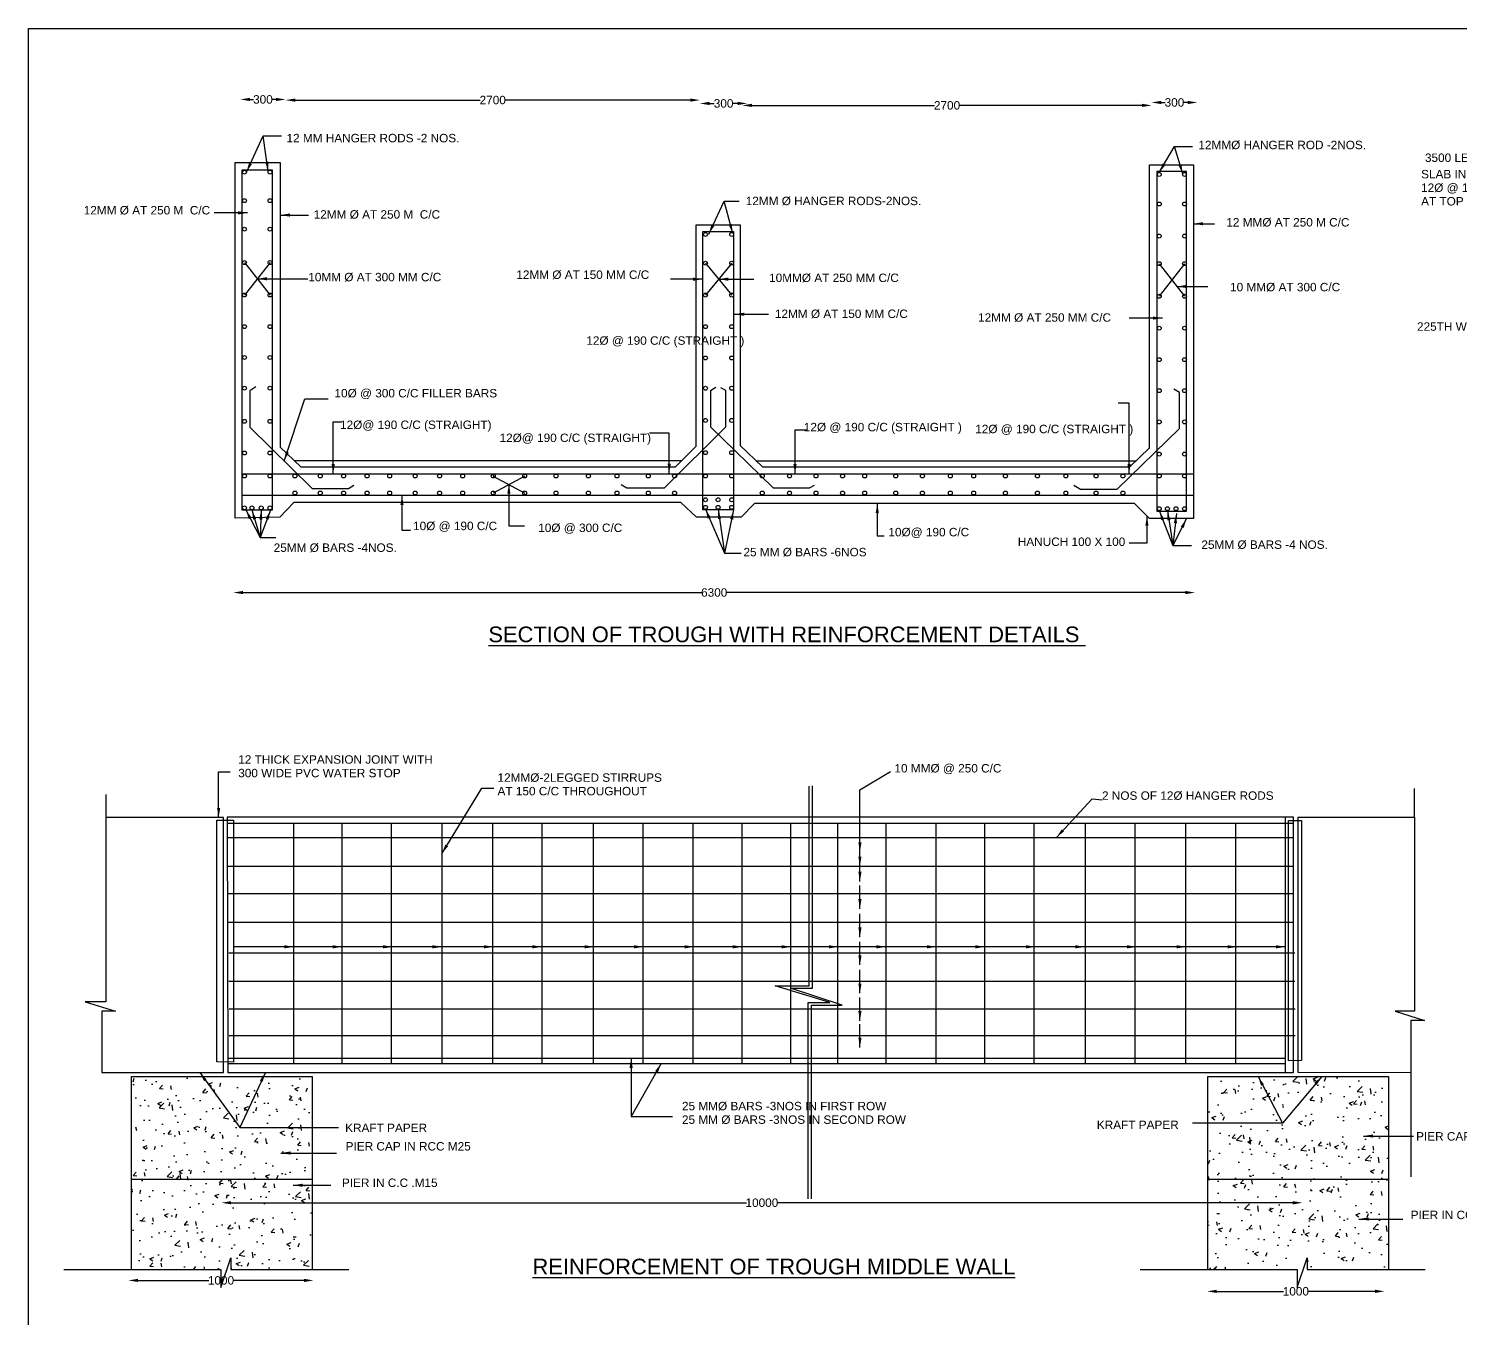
# Model space of a CAD drawing. Header units: millimetres. Extents: x 2502738 to 2517371, y 44292637 to 44301550.
# Drawn here: x 2502738 to 2508676, y 44296200 to 44301550 of the extents above; entities that cross this region are included whole.
import ezdxf

# ---------------------------------------------------------------- set-up
doc = ezdxf.new("R2010")
doc.units = ezdxf.units.MM
doc.header["$MEASUREMENT"] = 0
doc.layers.add('DIMENSION', color=7, linetype='Continuous')
doc.layers.add('DRAWING', color=2, linetype='Continuous')
doc.styles.get("Standard").update_dxf_attribs({"font": 'arial.ttf', "height": 35})
doc.dimstyles.get("Standard").update_dxf_attribs({"dimtxt": 40, "dimasz": 40, "dimexe": 0.18, "dimexo": 0.0625, "dimgap": 0.09, "dimtad": 0, "dimdec": 0, "dimzin": 0, "dimdsep": 46, "dimtxsty": 'Standard', "dimcen": 0.09, "dimse1": 1, "dimse2": 1, "dimadec": 0, "dimazin": 0, "dimtfac": 1, "dimtdec": 0, "dimtofl": 0, "dimtmove": 0, "dimatfit": 3, "dimfxl": 1, "dimtolj": 1, "dimtzin": 0, "dimarcsym": 0})

# ---------------------------------------------------------------- blocks, each defined once
blk = doc.blocks.new('*D55')
at = {"layer": 'Defpoints', "color": 0, "transparency": 16777216}
for p in [(2503616.3, 44301257.2), (2503616.3, 44301256.3), (2503804.1, 44301257.2)]:
    blk.add_point(p, dxfattribs=at)
at = {"layer": 'DIMENSION', "color": 0, "lineweight": -2, "transparency": 16777216}
for p, q in [((2503656.3, 44301256.3), (2503671.5, 44301256.3)), ((2503764.1, 44301256.3), (2503748.9, 44301256.3))]:
    blk.add_line(p, q, dxfattribs=at)
at = {"layer": 'DIMENSION', "color": 0, "transparency": 16777216}
for points in [[(2503656.3, 44301263), (2503656.3, 44301249.7), (2503616.3, 44301256.3)], [(2503764.1, 44301263), (2503764.1, 44301249.7), (2503804.1, 44301256.3)]]:
    blk.add_solid(points, dxfattribs=at)
at = {"layer": 'DIMENSION', "color": 0, "transparency": 16777216, "insert": (2503710.2, 44301256.3), "char_height": 35, "attachment_point": 5}
blk.add_mtext('\\A1;300', dxfattribs=at)
blk = doc.blocks.new('*D56')
at = {"layer": 'Defpoints', "color": 0, "transparency": 16777216}
for p in [(2503804.1, 44301256.3), (2505522.5, 44301253.7), (2505522.5, 44301241.4)]:
    blk.add_point(p, dxfattribs=at)
at = {"layer": 'DIMENSION', "color": 0, "lineweight": -2, "transparency": 16777216}
for p, q in [((2503844.1, 44301253.7), (2504610.7, 44301253.7)), ((2505482.5, 44301253.7), (2504715.9, 44301253.7))]:
    blk.add_line(p, q, dxfattribs=at)
at = {"layer": 'DIMENSION', "color": 0, "transparency": 16777216}
for points in [[(2503844.1, 44301260.3), (2503844.1, 44301247), (2503804.1, 44301253.7)], [(2505482.5, 44301260.3), (2505482.5, 44301247), (2505522.5, 44301253.7)]]:
    blk.add_solid(points, dxfattribs=at)
at = {"layer": 'DIMENSION', "color": 0, "transparency": 16777216, "insert": (2504663.3, 44301253.7), "char_height": 35, "attachment_point": 5}
blk.add_mtext('\\A1;2700', dxfattribs=at)
blk = doc.blocks.new('*D57')
at = {"layer": 'Defpoints', "color": 0, "transparency": 16777216}
for p in [(2505522.5, 44301253.7), (2505719, 44301253.7), (2505719, 44301239.7)]:
    blk.add_point(p, dxfattribs=at)
at = {"layer": 'DIMENSION', "color": 0, "lineweight": -2, "transparency": 16777216}
for p, q in [((2505562.5, 44301239.7), (2505582.1, 44301239.7)), ((2505679, 44301239.7), (2505659.4, 44301239.7))]:
    blk.add_line(p, q, dxfattribs=at)
at = {"layer": 'DIMENSION', "color": 0, "transparency": 16777216}
for points in [[(2505562.5, 44301246.4), (2505562.5, 44301233.1), (2505522.5, 44301239.7)], [(2505679, 44301246.4), (2505679, 44301233.1), (2505719, 44301239.7)]]:
    blk.add_solid(points, dxfattribs=at)
at = {"layer": 'DIMENSION', "color": 0, "transparency": 16777216, "insert": (2505620.8, 44301239.7), "char_height": 35, "attachment_point": 5}
blk.add_mtext('\\A1;300', dxfattribs=at)
blk = doc.blocks.new('*D58')
at = {"layer": 'Defpoints', "color": 0, "transparency": 16777216}
for p in [(2505699, 44301236.4), (2507395.8, 44301236.4), (2507395.8, 44301231.7)]:
    blk.add_point(p, dxfattribs=at)
at = {"layer": 'DIMENSION', "color": 0, "lineweight": -2, "transparency": 16777216}
for p, q in [((2505739, 44301231.7), (2506494.8, 44301231.7)), ((2507355.8, 44301231.7), (2506600, 44301231.7))]:
    blk.add_line(p, q, dxfattribs=at)
at = {"layer": 'DIMENSION', "color": 0, "transparency": 16777216}
for points in [[(2505739, 44301238.4), (2505739, 44301225.1), (2505699, 44301231.7)], [(2507355.8, 44301238.4), (2507355.8, 44301225.1), (2507395.8, 44301231.7)]]:
    blk.add_solid(points, dxfattribs=at)
at = {"layer": 'DIMENSION', "color": 0, "transparency": 16777216, "insert": (2506547.4, 44301231.7), "char_height": 35, "attachment_point": 5}
blk.add_mtext('\\A1;2700', dxfattribs=at)
blk = doc.blocks.new('*D59')
at = {"layer": 'Defpoints', "color": 0, "transparency": 16777216}
for p in [(2507395.8, 44301231.7), (2507585.4, 44301243.8), (2507585.4, 44301231.7)]:
    blk.add_point(p, dxfattribs=at)
at = {"layer": 'DIMENSION', "color": 0, "lineweight": -2, "transparency": 16777216}
for p, q in [((2507435.8, 44301243.8), (2507451.9, 44301243.8)), ((2507545.4, 44301243.8), (2507529.3, 44301243.8))]:
    blk.add_line(p, q, dxfattribs=at)
at = {"layer": 'DIMENSION', "color": 0, "transparency": 16777216}
for points in [[(2507435.8, 44301250.5), (2507435.8, 44301237.1), (2507395.8, 44301243.8)], [(2507545.4, 44301250.5), (2507545.4, 44301237.1), (2507585.4, 44301243.8)]]:
    blk.add_solid(points, dxfattribs=at)
at = {"layer": 'DIMENSION', "color": 0, "transparency": 16777216, "insert": (2507490.6, 44301243.8), "char_height": 35, "attachment_point": 5}
blk.add_mtext('\\A1;300', dxfattribs=at)
blk = doc.blocks.new('*D60')
at = {"layer": 'Defpoints', "color": 0, "transparency": 16777216}
for p in [(2503587.6, 44299236.2), (2503587.6, 44299210.8), (2507576, 44299189)]:
    blk.add_point(p, dxfattribs=at)
at = {"layer": 'DIMENSION', "color": 0, "lineweight": -2, "transparency": 16777216}
for p, q in [((2503627.6, 44299210.8), (2505529.4, 44299210.8)), ((2507536, 44299210.8), (2505634.2, 44299210.8))]:
    blk.add_line(p, q, dxfattribs=at)
at = {"layer": 'DIMENSION', "color": 0, "transparency": 16777216}
for points in [[(2503627.6, 44299217.5), (2503627.6, 44299204.1), (2503587.6, 44299210.8)], [(2507536, 44299217.5), (2507536, 44299204.1), (2507576, 44299210.8)]]:
    blk.add_solid(points, dxfattribs=at)
at = {"layer": 'DIMENSION', "color": 0, "transparency": 16777216, "insert": (2505581.8, 44299210.8), "char_height": 35, "attachment_point": 5}
blk.add_mtext('\\A1;6300', dxfattribs=at)
blk = doc.blocks.new('*D61')
at = {"layer": 'Defpoints', "color": 0, "transparency": 16777216}
for p in [(2503538, 44296679.5), (2503538, 44296679.2), (2508021.3, 44296679.2)]:
    blk.add_point(p, dxfattribs=at)
at = {"layer": 'DIMENSION', "color": 0, "lineweight": -2, "transparency": 16777216}
for p, q in [((2503578, 44296679.5), (2505715.4, 44296679.5)), ((2507981.3, 44296679.5), (2505843.9, 44296679.5))]:
    blk.add_line(p, q, dxfattribs=at)
at = {"layer": 'DIMENSION', "color": 0, "transparency": 16777216}
for points in [[(2503578, 44296686.1), (2503578, 44296672.8), (2503538, 44296679.5)], [(2507981.3, 44296686.1), (2507981.3, 44296672.8), (2508021.3, 44296679.5)]]:
    blk.add_solid(points, dxfattribs=at)
at = {"layer": 'DIMENSION', "color": 0, "transparency": 16777216, "insert": (2505779.6, 44296679.5), "char_height": 35, "attachment_point": 5}
blk.add_mtext('\\A1;10000', dxfattribs=at)
blk = doc.blocks.new('*D62')
at = {"layer": 'Defpoints', "color": 0, "transparency": 16777216}
for p in [(2503152.4, 44296357.2), (2503152.4, 44296354.1), (2503920, 44296354.1)]:
    blk.add_point(p, dxfattribs=at)
at = {"layer": 'DIMENSION', "color": 0, "lineweight": -2, "transparency": 16777216}
for p, q in [((2503192.4, 44296357.2), (2503485.6, 44296357.2)), ((2503880, 44296357.2), (2503586.9, 44296357.2))]:
    blk.add_line(p, q, dxfattribs=at)
at = {"layer": 'DIMENSION', "color": 0, "transparency": 16777216}
for points in [[(2503192.4, 44296363.9), (2503192.4, 44296350.6), (2503152.4, 44296357.2)], [(2503880, 44296363.9), (2503880, 44296350.6), (2503920, 44296357.2)]]:
    blk.add_solid(points, dxfattribs=at)
at = {"layer": 'DIMENSION', "color": 0, "transparency": 16777216, "insert": (2503536.2, 44296357.2), "char_height": 35, "attachment_point": 5}
blk.add_mtext('\\A1;1000', dxfattribs=at)
blk = doc.blocks.new('*D63')
at = {"layer": 'Defpoints', "color": 0, "transparency": 16777216}
for p in [(2507625.9, 44296311.9), (2508362.4, 44296311.9), (2508362.4, 44296311.9)]:
    blk.add_point(p, dxfattribs=at)
at = {"layer": 'DIMENSION', "color": 0, "lineweight": -2, "transparency": 16777216}
for p, q in [((2507665.9, 44296311.9), (2507943.5, 44296311.9)), ((2508322.4, 44296311.9), (2508044.8, 44296311.9))]:
    blk.add_line(p, q, dxfattribs=at)
at = {"layer": 'DIMENSION', "color": 0, "transparency": 16777216}
for points in [[(2507665.9, 44296318.6), (2507665.9, 44296305.3), (2507625.9, 44296311.9)], [(2508322.4, 44296318.6), (2508322.4, 44296305.3), (2508362.4, 44296311.9)]]:
    blk.add_solid(points, dxfattribs=at)
at = {"layer": 'DIMENSION', "color": 0, "transparency": 16777216, "insert": (2507994.2, 44296311.9), "char_height": 35, "attachment_point": 5}
blk.add_mtext('\\A1;1000', dxfattribs=at)

msp = doc.modelspace()

# ---------------------------------------------------------------- hatches: boundary and pattern name
at = {"layer": 'DRAWING'}
h = msp.add_hatch(dxfattribs=at)
h.set_pattern_fill('AR-CONC', color=0, scale=25, style=0)
h.set_pattern_definition([(50, (-131.98, 3097.33), (179.31504565, -15.68803375), [18.75, -206.25]), (355, (-131.98, 3097.33), (-34.6878334, 188.0480334), [15, -165]), (100.4514, (-117.04, 3096.02), (144.6273454, 172.3598855), [15.9350475, -175.285528]), (46.1842, (-131.98, 3147.33), (266.8102622, -41.3797536), [28.125, -309.375]), (96.6356, (-109.75, 3143.88), (233.6656764, 243.5294677), [23.902572, -262.92825]), (351.1842, (-131.98, 3147.33), (233.6654863, 243.5296502), [22.5, -247.5]), (21, (-106.98, 3134.83), (149.22676303, -100.65472267), [18.75, -206.25]), (326, (-106.98, 3134.83), (60.828833, 181.28751126), [15, -165]), (71.4514, (-94.54, 3126.44), (210.05565715, 80.6326242), [15.9350475, -175.285528]), (37.5, (-131.98, 3097.326), (3.03996383, 83.22346346), [0, -163, 0, -167.5, 0, -165.625]), (7.5, (-131.98, 3097.33), (65.76738436, 98.60292797), [0, -95.5, 0, -159.25, 0, -63.125]), (327.5, (-187.73, 3097.326), (133.45560904, -5.63871793), [0, -62.5, 0, -195, 0, -258.75]), (317.5, (-212.73, 3097.33), (145.79654234, 25.02624558), [0, -81.25, 0, -129.5, 0, -183.75])])
h.paths.add_polyline_path([(2503164.5, 44297203.1), (2503164.5, 44296777.7), (2503914.9, 44296777.7), (2503914.9, 44297203.1)])
h.paths.add_polyline_path([(2503164.5, 44296777.7), (2503164.5, 44296402.1), (2503535.6, 44296402.1), (2503535.6, 44296328.6), (2503576.7, 44296451.2), (2503576.7, 44296402.1), (2503914.9, 44296402.1), (2503914.9, 44296777.7)])
h = msp.add_hatch(dxfattribs=at)
h.set_pattern_fill('AR-CONC', color=0, scale=25, style=0)
h.set_pattern_definition([(50, (-131.98, 3097.29), (179.31504565, -15.68803375), [18.75, -206.25]), (355, (-131.98, 3097.29), (-34.6878334, 188.0480334), [15, -165]), (100.4514, (-117.04, 3095.98), (144.6273454, 172.3598855), [15.9350475, -175.285528]), (46.1842, (-131.98, 3147.29), (266.8102622, -41.3797536), [28.125, -309.375]), (96.6356, (-109.75, 3143.84), (233.6656764, 243.5294677), [23.902572, -262.92825]), (351.1842, (-131.98, 3147.29), (233.6654863, 243.5296502), [22.5, -247.5]), (21, (-106.98, 3134.79), (149.22676303, -100.65472267), [18.75, -206.25]), (326, (-106.98, 3134.79), (60.828833, 181.28751126), [15, -165]), (71.4514, (-94.54, 3126.4), (210.05565715, 80.6326242), [15.9350475, -175.285528]), (37.5, (-131.98, 3097.286), (3.03996383, 83.22346346), [0, -163, 0, -167.5, 0, -165.625]), (7.5, (-131.98, 3097.29), (65.76738436, 98.60292797), [0, -95.5, 0, -159.25, 0, -63.125]), (327.5, (-187.73, 3097.286), (133.45560904, -5.63871793), [0, -62.5, 0, -195, 0, -258.75]), (317.5, (-212.73, 3097.29), (145.79654234, 25.02624558), [0, -81.25, 0, -129.5, 0, -183.75])])
h.paths.add_polyline_path([(2508379.1, 44296777.7), (2508379.1, 44297203.1), (2507628.6, 44297203.1), (2507628.6, 44296777.7)])
h.paths.add_polyline_path([(2508040.8, 44296451.2), (2508040.8, 44296402.1), (2508379.1, 44296402.1), (2508379.1, 44296777.7), (2507628.6, 44296777.7), (2507628.6, 44296402.1), (2507999.8, 44296402.1), (2507999.8, 44296328.5)])

# ---------------------------------------------------------------- linework, layer by layer
at = {"layer": 'DIMENSION', "color": 0}
msp.add_lwpolyline([(2517370.7, 44292637.1), (2502738.4, 44292637.1), (2502738.4, 44301550.2), (2517370.7, 44301550.2)], close=True, dxfattribs=at)
at = {"layer": 'DRAWING', "color": 0}
for points in [[(2503595.1, 44299519.3), (2503595.1, 44300994.4), (2503782.1, 44300994.4), (2503782.1, 44299814.3), (2503868, 44299731.8), (2505420.6, 44299731.8), (2505507.2, 44299818.4), (2505507.2, 44300736.6), (2505689.4, 44300736.6), (2505689.4, 44299820.2), (2505782.3, 44299732.6), (2507306.1, 44299732.6), (2507386.6, 44299811), (2507386.6, 44300985.1), (2507569.4, 44300985.1), (2507569.4, 44299517.4), (2507387.2, 44299517.4), (2507324.4, 44299580.1), (2505748.3, 44299580.1), (2505693.7, 44299523.5), (2505507.9, 44299523.5), (2505443.1, 44299584.9), (2503838.5, 44299584.9), (2503780.1, 44299523), (2503595.1, 44299519.3)], [(2503739.5, 44300579.8), (2503633.7, 44300445)], [(2503633.7, 44300579.8), (2503739.5, 44300445)], [(2505654.4, 44300577.1), (2505545.7, 44300444.8)], [(2505545.7, 44300577.1), (2505654.4, 44300444.8)], [(2507532.4, 44300575), (2507427.7, 44300440)], [(2507427.7, 44300575), (2507532.4, 44300440)], [(2503681.3, 44300064.3), (2503656.3, 44300047), (2503656.3, 44299897.2), (2503914.1, 44299642.3), (2504065.7, 44299642.3), (2504087.7, 44299655.6)], [(2505195.9, 44299659.6), (2505219.1, 44299645.1), (2505375.6, 44299645.1), (2505630.7, 44299897.8), (2505630.7, 44300048.4), (2505609.5, 44300060.5)], [(2505588.2, 44300061.2), (2505566.9, 44300047.1), (2505566.9, 44299897.7), (2505826, 44299645.2), (2505977.5, 44299645.2), (2505997.5, 44299656.5)], [(2507072.7, 44299656.8), (2507100.6, 44299639), (2507252.6, 44299639), (2507511.2, 44299891.8), (2507511.2, 44300040.8), (2507487.8, 44300055)], [(2503840.3, 44299758.4), (2505447, 44299758.2)], [(2505756, 44299757.3), (2507331.4, 44299757.2)], [(2503624.1, 44299703.5), (2507569.4, 44299703.5)], [(2504665.3, 44299702.3), (2504665.3, 44299694.2), (2504795.8, 44299623.6)], [(2504795.8, 44299694.2), (2504665.3, 44299623.6)], [(2507569.4, 44299613.4), (2503624.1, 44299613.4)], [(2503058, 44298373.7), (2503058, 44297513.6), (2502972.7, 44297513.6), (2503099, 44297473.7), (2503042.1, 44297473.7), (2503042.1, 44297219.6), (2503547.1, 44297219.9), (2503547.1, 44298277.2), (2503058, 44298277.2)], [(2505971.6, 44296696.3), (2505971.6, 44297509.5), (2506060.8, 44297509.5), (2505835.1, 44297579.6), (2505975.7, 44297579.6), (2505975.7, 44298408.3)], [(2505985.6, 44296696.1), (2505985.6, 44297498.6), (2506112.8, 44297498.6), (2505898.2, 44297569.2), (2505988.8, 44297569.2), (2505988.8, 44298408.6)], [(2508001.8, 44298278.6), (2508486.4, 44298278.6), (2508486.4, 44298398.3)], [(2503563.9, 44297220), (2507983.8, 44297220), (2507983.8, 44298278.6), (2503562.3, 44298278.6), (2503563.9, 44297220)], [(2503562.3, 44298254.6), (2507983.8, 44298254.6)], [(2503836.6, 44298254.6), (2503836.6, 44297257.4)], [(2504036.8, 44298254.6), (2504036.8, 44297257.4)], [(2504242.5, 44298254.6), (2504242.5, 44297257.4)], [(2504451.6, 44298254.6), (2504451.6, 44297257.4)], [(2504661.6, 44298254.6), (2504661.6, 44297257.4)], [(2504866.5, 44298254.6), (2504866.5, 44297257.4)], [(2505080.4, 44298254.6), (2505080.4, 44297257.4)], [(2505285.7, 44298254.6), (2505285.7, 44297257.4)], [(2505493.1, 44298254.6), (2505493.1, 44297257.4)], [(2505696.6, 44298254.6), (2505696.6, 44297257.4)], [(2505898.2, 44298254.6), (2505898.2, 44297257.4)], [(2506093.7, 44298254.6), (2506093.7, 44297257.4)], [(2506293.1, 44298254.6), (2506293.1, 44297257.4)], [(2506500.5, 44298254.6), (2506500.5, 44297257.4)], [(2506703.1, 44298254.6), (2506703.1, 44297257.4)], [(2506907.8, 44298254.6), (2506907.8, 44297257.4)], [(2507120.6, 44298254.6), (2507120.6, 44297257.4)], [(2507326.7, 44298254.6), (2507326.7, 44297257.4)], [(2507536.5, 44298254.6), (2507536.5, 44297257.4)], [(2507744.2, 44298254.6), (2507744.2, 44297257.4)], [(2507951.8, 44297220), (2507951.8, 44298278.6)], [(2508001.8, 44298278.6), (2508001.8, 44297220.5), (2508470.4, 44297220.2)], [(2508486.4, 44298278.6), (2508486.4, 44297474.1), (2508406.3, 44297474.1), (2508528.3, 44297436.2), (2508470.4, 44297436.2), (2508470.4, 44296786.5)], [(2503562.3, 44298194.9), (2507983.8, 44298194.9)], [(2503562.3, 44298075.5), (2507983.8, 44298075.5)], [(2503562.3, 44297962.5), (2507983.8, 44297962.5)], [(2503562.3, 44297843.2), (2507983.8, 44297843.2)], [(2503568.3, 44297716.6), (2507989.8, 44297716.6)], [(2503568.3, 44297598.3), (2507989.8, 44297598.3)], [(2503569.6, 44297483.5), (2507991, 44297483.5)], [(2503569.6, 44297372.9), (2507991, 44297372.9)], [(2503563.8, 44297279.1), (2507951.8, 44297279.1)], [(2503563.8, 44297257.4), (2507951.8, 44297257.4)], [(2503164.5, 44296402.1), (2503164.5, 44297203.1), (2503914.9, 44297203.1), (2503914.9, 44296402.1)], [(2507628.6, 44296402.1), (2507628.6, 44297203.1), (2508379.1, 44297203.1), (2508379.1, 44296402.1)], [(2503164.5, 44296777.7), (2503914.9, 44296777.7)], [(2507628.6, 44296777.7), (2508379.1, 44296777.7)], [(2502884.3, 44296402.1), (2503535.6, 44296402.1), (2503535.6, 44296328.6), (2503576.7, 44296451.2), (2503576.7, 44296402.1), (2504065.9, 44296402.1)], [(2507348.5, 44296402.1), (2507999.8, 44296402.1), (2507999.8, 44296328.5), (2508040.8, 44296451.2), (2508040.8, 44296402.1), (2508530, 44296402.1)]]:
    msp.add_lwpolyline(points, dxfattribs=at)
for points in [[(2503624.1, 44300964.4), (2503749, 44300964.4), (2503749, 44299552.8), (2503624.1, 44299552.8)], [(2507540.9, 44300956.8), (2507417.7, 44300956.8), (2507417.7, 44299548.3), (2507540.9, 44299548.3)], [(2505534, 44300707.9), (2505662.5, 44300707.9), (2505662.5, 44299553.8), (2505534, 44299553.8)], [(2503519.4, 44298267), (2503588.2, 44298267), (2503588.2, 44297263), (2503519.4, 44297263.4)], [(2508017.7, 44297268.9), (2507964.1, 44297268.8), (2507964.1, 44298265.6), (2508017.7, 44298265.6)]]:
    msp.add_lwpolyline(points, close=True, dxfattribs=at)
for centre in [(2503633.7, 44300954.8), (2503739.5, 44300954.8), (2507427.7, 44300945.2), (2507532.4, 44300945.2), (2503633.7, 44300836.6), (2503739.5, 44300836.6), (2507427.7, 44300822.5), (2507532.4, 44300822.5), (2503633.7, 44300718.4), (2503739.5, 44300718.4), (2505545.7, 44300696.5), (2505654.4, 44300696.5), (2507427.7, 44300689.5), (2507532.4, 44300689.5), (2503633.7, 44300579.8), (2503739.5, 44300579.8), (2505545.7, 44300577.1), (2505654.4, 44300577.1), (2507427.7, 44300575), (2507532.4, 44300575), (2503633.7, 44300445), (2503739.5, 44300445), (2505545.7, 44300444.8), (2505654.4, 44300444.8), (2507427.7, 44300440), (2507532.4, 44300440), (2503633.7, 44300314), (2503739.5, 44300314), (2505545.7, 44300313.9), (2505654.4, 44300313.9), (2507427.7, 44300307.7), (2507532.4, 44300307.7), (2503633.7, 44300185.8), (2503739.5, 44300185.8), (2505545.7, 44300184), (2505654.4, 44300184), (2507427.7, 44300177), (2507532.4, 44300177), (2503633.7, 44300058.6), (2503739.5, 44300058.6), (2505545.7, 44300058.2), (2505654.4, 44300058.2), (2507427.7, 44300048.2), (2507532.4, 44300048.2), (2503633.7, 44299921.2), (2503739.5, 44299921.2), (2505545.7, 44299924.9), (2505654.4, 44299924.9), (2507427.7, 44299918.6), (2507532.4, 44299918.6), (2503633.7, 44299789.7), (2503739.5, 44299789.7), (2505545.7, 44299791.2), (2505654.4, 44299791.2), (2507427.7, 44299785.3), (2507532.4, 44299785.3), (2503633.7, 44299694.2), (2503739.5, 44299694.2), (2503842.8, 44299694.2), (2503948, 44299694.2), (2504044.6, 44299694.2), (2504142.1, 44299694.2), (2504235.8, 44299694.2), (2504341.6, 44299694.2), (2504442.7, 44299694.2), (2504538.5, 44299694.2), (2504665.3, 44299694.2), (2504795.8, 44299694.2), (2504925.7, 44299694.2), (2505060, 44299694.2), (2505178.8, 44299694.2), (2505308.6, 44299694.2), (2505417.3, 44299694.2), (2505545.7, 44299694.2), (2505654.4, 44299694.2), (2505781.1, 44299694.2), (2505894, 44299694.2), (2506004, 44299694.2), (2506114.1, 44299694.2), (2506205.8, 44299694.2), (2506334.7, 44299694.2), (2506445.5, 44299694.2), (2506561, 44299694.2), (2506657.8, 44299694.2), (2506789.5, 44299694.2), (2506922.4, 44299694.2), (2507040.2, 44299694.2), (2507165.8, 44299694.2), (2507277, 44299694.2), (2507427.7, 44299694.2), (2507532.4, 44299694.2), (2503842.8, 44299623.6), (2503948, 44299623.6), (2504044.6, 44299623.6), (2504142.1, 44299623.6), (2504235.8, 44299623.6), (2504341.6, 44299623.6), (2504442.7, 44299623.6), (2504538.5, 44299623.6), (2504665.3, 44299623.6), (2504795.8, 44299623.6), (2504925.7, 44299623.6), (2505060, 44299623.6), (2505178.8, 44299623.6), (2505308.6, 44299623.6), (2505417.3, 44299623.6), (2505545.7, 44299595.6), (2505597.9, 44299595.6), (2505654.4, 44299595.6), (2505781.1, 44299623.6), (2505894, 44299623.6), (2506004, 44299623.6), (2506114.1, 44299623.6), (2506205.8, 44299623.6), (2506334.7, 44299623.6), (2506445.5, 44299623.6), (2506561, 44299623.6), (2506657.8, 44299623.6), (2506789.5, 44299623.6), (2506922.4, 44299623.6), (2507040.2, 44299623.6), (2507165.8, 44299623.6), (2507277, 44299623.6), (2503633.7, 44299561.8), (2503664.3, 44299561.8), (2503703, 44299561.8), (2503739.5, 44299561.8), (2505545.7, 44299564.4), (2505597.9, 44299564.4), (2505654.4, 44299564.4), (2507427.7, 44299558.6), (2507461.6, 44299558.6), (2507497.2, 44299558.6), (2507532.4, 44299558.6)]:
    msp.add_circle(centre, 8.08, dxfattribs=at)

# ---------------------------------------------------------------- texts
for s, height, p in [('12 MM HANGER RODS -2 NOS.', 35, (2503807.9, 44301078.5)), ('12MMØ HANGER ROD -2NOS.', 35, (2507590, 44301050.1)), ('3500 LENGTH APPROACH ', 35, (2508529.6, 44300997.1)), ('SLAB IN R.C.C M30 WITH', 35, (2508513.7, 44300929)), ('12Ø @ 150 C/C BOTH WAYS', 35, (2508513.7, 44300872.8)), ('12MM Ø HANGER RODS-2NOS.', 35, (2505712.5, 44300817.9)), ('AT TOP AND BOTTOM', 35, (2508513.7, 44300816.5)), ('12MM Ø AT 250 M  C/C', 35, (2502966.9, 44300779.3)), ('12MM Ø AT 250 M  C/C ', 35, (2503920.6, 44300761.9)), ('12 MMØ AT 250 M C/C', 35, (2507705.8, 44300729.3)), ('12MM Ø AT 150 MM C/C', 35, (2504761, 44300511.9)), ('10MM Ø AT 300 MM C/C', 35, (2503898.3, 44300502)), ('10MMØ AT 250 MM C/C', 35, (2505809.5, 44300498.9)), ('10 MMØ AT 300 C/C', 35, (2507721.4, 44300460.4)), ('12MM Ø AT 150 MM C/C', 35, (2505833.5, 44300349.7)), ('12MM Ø AT 250 MM C/C', 35, (2506676.2, 44300334.3)), ('225TH WELL CONSOLIDATED', 35, (2508496.7, 44300296.8)), ('12Ø @ 190 C/C (STRAIGHT )', 35, (2505051.4, 44300238.7)), ('10Ø @ 300 C/C FILLER BARS ', 35, (2504006.9, 44300020.3)), ('12Ø@ 190 C/C (STRAIGHT)', 35, (2504030.1, 44299889.2)), ('12Ø @ 190 C/C (STRAIGHT )', 35, (2505953.5, 44299879.7)), ('12Ø @ 190 C/C (STRAIGHT )', 35, (2506664.5, 44299871.9)), ('12Ø@ 190 C/C (STRAIGHT)', 35, (2504691.5, 44299835.2)), ('10Ø @ 190 C/C', 35, (2504332.9, 44299469.7)), ('10Ø @ 300 C/C', 35, (2504852, 44299461.9)), ('10Ø@ 190 C/C', 35, (2506304.3, 44299444)), ('HANUCH 100 X 100', 35, (2506841, 44299404.1)), ('25MM Ø BARS -4 NOS.', 35, (2507602.5, 44299392.1)), ('25MM Ø BARS -4NOS.', 35, (2503754.8, 44299379.6)), ('25 MM Ø BARS -6NOS', 35, (2505703.1, 44299361.1)), ('%%USECTION OF TROUGH WITH REINFORCEMENT DETAILS ', 65, (2504645.2, 44299004.8)), ('12 THICK EXPANSION JOINT WITH ', 35, (2503607.7, 44298500.8)), ('300 WIDE PVC WATER STOP', 35, (2503607.7, 44298444.5)), ('10 MMØ @ 250 C/C ', 35, (2506329.4, 44298464.4)), ('12MMØ-2LEGGED STIRRUPS ', 35, (2504683.1, 44298425.7)), ('AT 150 C/C THROUGHOUT ', 35, (2504683.1, 44298369.5)), ('2 NOS OF 12Ø HANGER RODS ', 35, (2507190.2, 44298351)), ('25 MMØ BARS -3NOS IN FIRST ROW', 35, (2505448.2, 44297063)), ('KRAFT PAPER ', 35, (2504051.3, 44296972.8)), ('25 MM Ø BARS -3NOS IN SECOND ROW', 35, (2505448.2, 44297006.8)), ('KRAFT PAPER ', 35, (2507168.8, 44296985.3)), ('PIER CAP IN RCC M25', 35, (2504053.2, 44296896.2)), ('PIER CAP IN RCC M25', 35, (2508492.9, 44296937.4)), ('PIER IN C.C .M15 ', 35, (2504037.9, 44296744.9)), ('PIER IN CC. M15 ', 35, (2508470.5, 44296611.5)), ('%%UREINFORCEMENT OF TROUGH MIDDLE WALL', 65, (2504828, 44296382.4))]:
    msp.add_text(s, height=height, dxfattribs=at).set_placement(p)

# ---------------------------------------------------------------- dimensions: what is measured, and where the dimension line sits
at = {"layer": 'DIMENSION', "color": 0}
for base, p1, p2, text, picture, middle in [((2503616.3, 44301256.3), (2503804.1, 44301257.2), (2503616.3, 44301257.2), '300', '*D55', (2503710.2, 44301256.3)), ((2505522.5, 44301253.7), (2503804.1, 44301256.3), (2505522.5, 44301241.4), '2700', '*D56', (2504663.3, 44301253.7)), ((2505719, 44301239.7), (2505522.5, 44301253.7), (2505719, 44301253.7), '300', '*D57', (2505620.8, 44301239.7)), ((2507585.4, 44301243.8), (2507395.8, 44301231.7), (2507585.4, 44301231.7), '300', '*D59', (2507490.6, 44301243.8)), ((2507395.8, 44301231.7), (2505699, 44301236.4), (2507395.8, 44301236.4), '2700', '*D58', (2506547.4, 44301231.7)), ((2503587.6, 44299210.8), (2507576, 44299189), (2503587.6, 44299236.2), '6300', '*D60', (2505581.8, 44299210.8)), ((2503538, 44296679.5), (2508021.3, 44296679.2), (2503538, 44296679.2), '10000', '*D61', (2505779.6, 44296679.5)), ((2503152.4, 44296357.2), (2503920, 44296354.1), (2503152.4, 44296354.1), '1000', '*D62', (2503536.2, 44296357.2)), ((2508362.4, 44296311.9), (2507625.9, 44296311.9), (2508362.4, 44296311.9), '1000', '*D63', (2507994.2, 44296311.9))]:
    dim = msp.add_linear_dim(base=base, p1=p1, p2=p2, text=text, dimstyle='Standard', dxfattribs=at)
    dim.commit()
    dim.dimension.update_dxf_attribs({"geometry": picture, "text_midpoint": middle})

# ---------------------------------------------------------------- leaders
for points in [[(2505545.7, 44299556.4), (2505623.9, 44299374.5), (2505693.1, 44299374.5)], [(2505597.9, 44299556.4), (2505623.9, 44299374.5)], [(2505662.5, 44299553.8), (2505623.9, 44299374.5)], [(2506258.3, 44299580.1), (2506257.2, 44299446.5), (2506286.7, 44299446.5)]]:
    msp.add_leader(points, dimstyle='Standard', override={"dimgap": 0.09, "dimtad": 0}, dxfattribs=at)
at = {"layer": 'DRAWING', "color": 0}
for points, override in [([(2503641.8, 44300954.8), (2503711.2, 44301104.8), (2503787.5, 44301104.8)], {"dimgap": 0.09, "dimtad": 0}), ([(2503732, 44300957.6), (2503711.2, 44301104.8)], {"dimgap": 0.09, "dimtad": 0}), ([(2507427.7, 44300953.2), (2507490.4, 44301061.4), (2507565.3, 44301061.4)], {"dimgap": 0.09, "dimtad": 0}), ([(2507524.8, 44300947.9), (2507490.4, 44301061.4)], {"dimgap": 0.09, "dimtad": 0}), ([(2503646.3, 44300785.9), (2503508.5, 44300785.9)], {"dimgap": 0.09, "dimtad": 0}), ([(2505559.5, 44300697.9), (2505622.6, 44300834.5), (2505684.8, 44300834.5)], {"dimgap": 0.09, "dimtad": 0}), ([(2505658.5, 44300700.5), (2505622.6, 44300834.5)], {"dimgap": 0.09, "dimtad": 0}), ([(2503782.1, 44300776.8), (2503899.1, 44300776.8)], {"dimgap": 0.09, "dimtad": 0}), ([(2507569.4, 44300740.7), (2507657.4, 44300740.7)], {"dimgap": 0.09, "dimtad": 0}), ([(2503686.6, 44300512.4), (2503896.2, 44300512.4)], {"dimgap": 0.09, "dimtad": 0}), ([(2505534, 44300510.6), (2505400.4, 44300510.6)], {"dimasz": 40, "dimgap": 0.09, "dimtad": 0}), ([(2505600.1, 44300510.9), (2505745.9, 44300510.9)], {"dimgap": 0.09, "dimtad": 0}), ([(2507501.1, 44300480.4), (2507628.7, 44300480.4)], {"dimgap": 0.09, "dimtad": 0}), ([(2505666.2, 44300365.3), (2505806.7, 44300365.3)], {"dimgap": 0.09, "dimtad": 0}), ([(2507441.5, 44300349.5), (2507302.5, 44300349.5)], {"dimgap": 0.09, "dimtad": 0}), ([(2503798.7, 44299756.3), (2503883.5, 44300015.1), (2503980.1, 44300015.1)], {"dimgap": 0.09, "dimtad": 0}), ([(2507302.5, 44299703.5), (2507302.5, 44299995.9), (2507256.7, 44299995.9)], {"dimgap": 0.09, "dimtad": 0}), ([(2504001.7, 44299703.5), (2504001.7, 44299918.5), (2504037.3, 44299918.5)], {"dimgap": 0.09, "dimtad": 0}), ([(2505395.2, 44299705.1), (2505395.2, 44299871.4), (2505313.9, 44299871.4)], {"dimgap": 0.09, "dimtad": 0}), ([(2505917, 44299703.5), (2505917, 44299885.5), (2505965, 44299885.5)], {"dimgap": 0.09, "dimtad": 0}), ([(2504730.3, 44299660.5), (2504730.3, 44299487.4), (2504794.4, 44299487.4)], {"dimgap": 0.09, "dimtad": 0}), ([(2504286.9, 44299614.4), (2504286.9, 44299469.4), (2504321.8, 44299469.4)], {"dimgap": 0.09, "dimtad": 0}), ([(2503638.9, 44299554), (2503698.8, 44299439.3), (2503764.2, 44299439.3)], {"dimgap": 0.09, "dimtad": 0}), ([(2503664.3, 44299553.7), (2503698.8, 44299439.3)], {"dimgap": 0.09, "dimtad": 0}), ([(2503703, 44299553.7), (2503698.8, 44299439.3)], {"dimgap": 0.09, "dimtad": 0}), ([(2503741.5, 44299552.8), (2503698.8, 44299439.3)], {"dimgap": 0.09, "dimtad": 0}), ([(2507427.7, 44299550.6), (2507484.3, 44299406.1), (2507560.8, 44299406.1)], {"dimgap": 0.09, "dimtad": 0}), ([(2507461.6, 44299550.6), (2507484.3, 44299406.1)], {"dimgap": 0.09, "dimtad": 0}), ([(2507498.7, 44299538.5), (2507484.3, 44299406.1)], {"dimgap": 0.09, "dimtad": 0}), ([(2507376.4, 44299528.2), (2507376.4, 44299415), (2507302.7, 44299415)], {"dimgap": 0.09, "dimtad": 0}), ([(2507541, 44299517.4), (2507484.3, 44299406.1)], {"dimgap": 0.09, "dimtad": 0}), ([(2506186.2, 44298075.5), (2506186.2, 44298392.9), (2506312.7, 44298468.6)], {"dimgap": 0.09, "dimtad": 0}), ([(2503526.4, 44298277.2), (2503526.4, 44298467.3), (2503574.9, 44298467.3)], {"dimgap": 0.09, "dimtad": 0}), ([(2504451.6, 44298127.6), (2504617.6, 44298399.9), (2504668, 44298399.9)], {"dimgap": 0.09, "dimtad": 0}), ([(2507000.8, 44298194.9), (2507149.7, 44298354.9), (2507190.2, 44298351)], {"dimgap": 0.09, "dimtad": 0}), ([(2506186.2, 44298134.1), (2506186.2, 44298230.7)], {"dimgap": 0.09, "dimtad": 0}), ([(2506186.2, 44298012.3), (2506186.2, 44298108.9)], {"dimgap": 0.09, "dimtad": 0}), ([(2506186.2, 44297899.2), (2506186.2, 44297995.9)], {"dimgap": 0.09, "dimtad": 0}), ([(2506186.2, 44297781.6), (2506186.2, 44297878.2)], {"dimgap": 0.09, "dimtad": 0}), ([(2506186.2, 44297665.8), (2506186.2, 44297762.4)], {"dimgap": 0.09, "dimtad": 0}), ([(2503838.8, 44297741.2), (2503588.2, 44297741.2)], {"dimgap": 0.09, "dimtad": 0}), ([(2504039.2, 44297741.2), (2503623.8, 44297741.2)], {"dimgap": 0.09, "dimtad": 0}), ([(2504248.5, 44297741.2), (2503833.2, 44297741.2)], {"dimgap": 0.09, "dimtad": 0}), ([(2504452.9, 44297741.2), (2504037.5, 44297741.2)], {"dimgap": 0.09, "dimtad": 0}), ([(2504667, 44297741.2), (2504251.7, 44297741.2)], {"dimgap": 0.09, "dimtad": 0}), ([(2504867.5, 44297741.2), (2504452.2, 44297741.2)], {"dimgap": 0.09, "dimtad": 0}), ([(2505084.9, 44297741.2), (2504669.5, 44297741.2)], {"dimgap": 0.09, "dimtad": 0}), ([(2505288.6, 44297741.2), (2504873.3, 44297741.2)], {"dimgap": 0.09, "dimtad": 0}), ([(2505498.6, 44297741.2), (2505083.3, 44297741.2)], {"dimgap": 0.09, "dimtad": 0}), ([(2505698.7, 44297741.2), (2505283.3, 44297741.2)], {"dimgap": 0.09, "dimtad": 0}), ([(2505901, 44297741.2), (2505485.7, 44297741.2)], {"dimgap": 0.09, "dimtad": 0}), ([(2506097.5, 44297741.2), (2505682.1, 44297741.2)], {"dimgap": 0.09, "dimtad": 0}), ([(2506294.9, 44297741.2), (2505879.6, 44297741.2)], {"dimgap": 0.09, "dimtad": 0}), ([(2506504.4, 44297741.2), (2506089, 44297741.2)], {"dimgap": 0.09, "dimtad": 0}), ([(2506704.7, 44297741.2), (2506289.3, 44297741.2)], {"dimgap": 0.09, "dimtad": 0}), ([(2506915.1, 44297741.2), (2506499.8, 44297741.2)], {"dimgap": 0.09, "dimtad": 0}), ([(2507119.9, 44297741.2), (2506704.6, 44297741.2)], {"dimgap": 0.09, "dimtad": 0}), ([(2507334.4, 44297741.2), (2506919.1, 44297741.2)], {"dimgap": 0.09, "dimtad": 0}), ([(2507540.1, 44297741.2), (2507124.8, 44297741.2)], {"dimgap": 0.09, "dimtad": 0}), ([(2507751.6, 44297741.2), (2507336.2, 44297741.2)], {"dimgap": 0.09, "dimtad": 0}), ([(2507951.8, 44297741.2), (2507536.5, 44297741.2)], {"dimgap": 0.09, "dimtad": 0}), ([(2506186.2, 44297548.8), (2506186.2, 44297645.4)], {"dimgap": 0.09, "dimtad": 0}), ([(2506186.2, 44297434.4), (2506186.2, 44297531)], {"dimgap": 0.09, "dimtad": 0}), ([(2506186.2, 44297324.2), (2506186.2, 44297420.8)], {"dimgap": 0.09, "dimtad": 0}), ([(2505237.2, 44297279.1), (2505237.2, 44297036.8), (2505408.8, 44297036.8)], {"dimgap": 0.09, "dimtad": 0}), ([(2505362.1, 44297257.4), (2505237.2, 44297036.8)], {"dimgap": 0.09, "dimtad": 0}), ([(2503447.9, 44297219.8), (2503614, 44296991.9), (2504024, 44296991.9)], {"dimgap": 0.09, "dimtad": 0}), ([(2503720.2, 44297220), (2503614, 44296991.9)], {"dimgap": 0.09, "dimtad": 0}), ([(2508101.5, 44297203.1), (2507938.8, 44297009.3), (2507565.2, 44297009.3)], {"dimgap": 0.09, "dimtad": 0}), ([(2507837.5, 44297203.1), (2507938.8, 44297009.3)], {"dimgap": 0.09, "dimtad": 0}), ([(2508274.2, 44296956.2), (2508481.8, 44296956.2)], {"dimgap": 0.09, "dimtad": 0}), ([(2503784.9, 44296885.7), (2504015.5, 44296885.7)], {"dimgap": 0.09, "dimtad": 0}), ([(2503835.2, 44296752), (2503992.3, 44296752)], {"dimgap": 0.09, "dimtad": 0}), ([(2508255.9, 44296612), (2508437.4, 44296612)], {"dimgap": 0.09, "dimtad": 0})]:
    msp.add_leader(points, dimstyle='Standard', override=override, dxfattribs=at)

doc.saveas('drawing.dxf')
